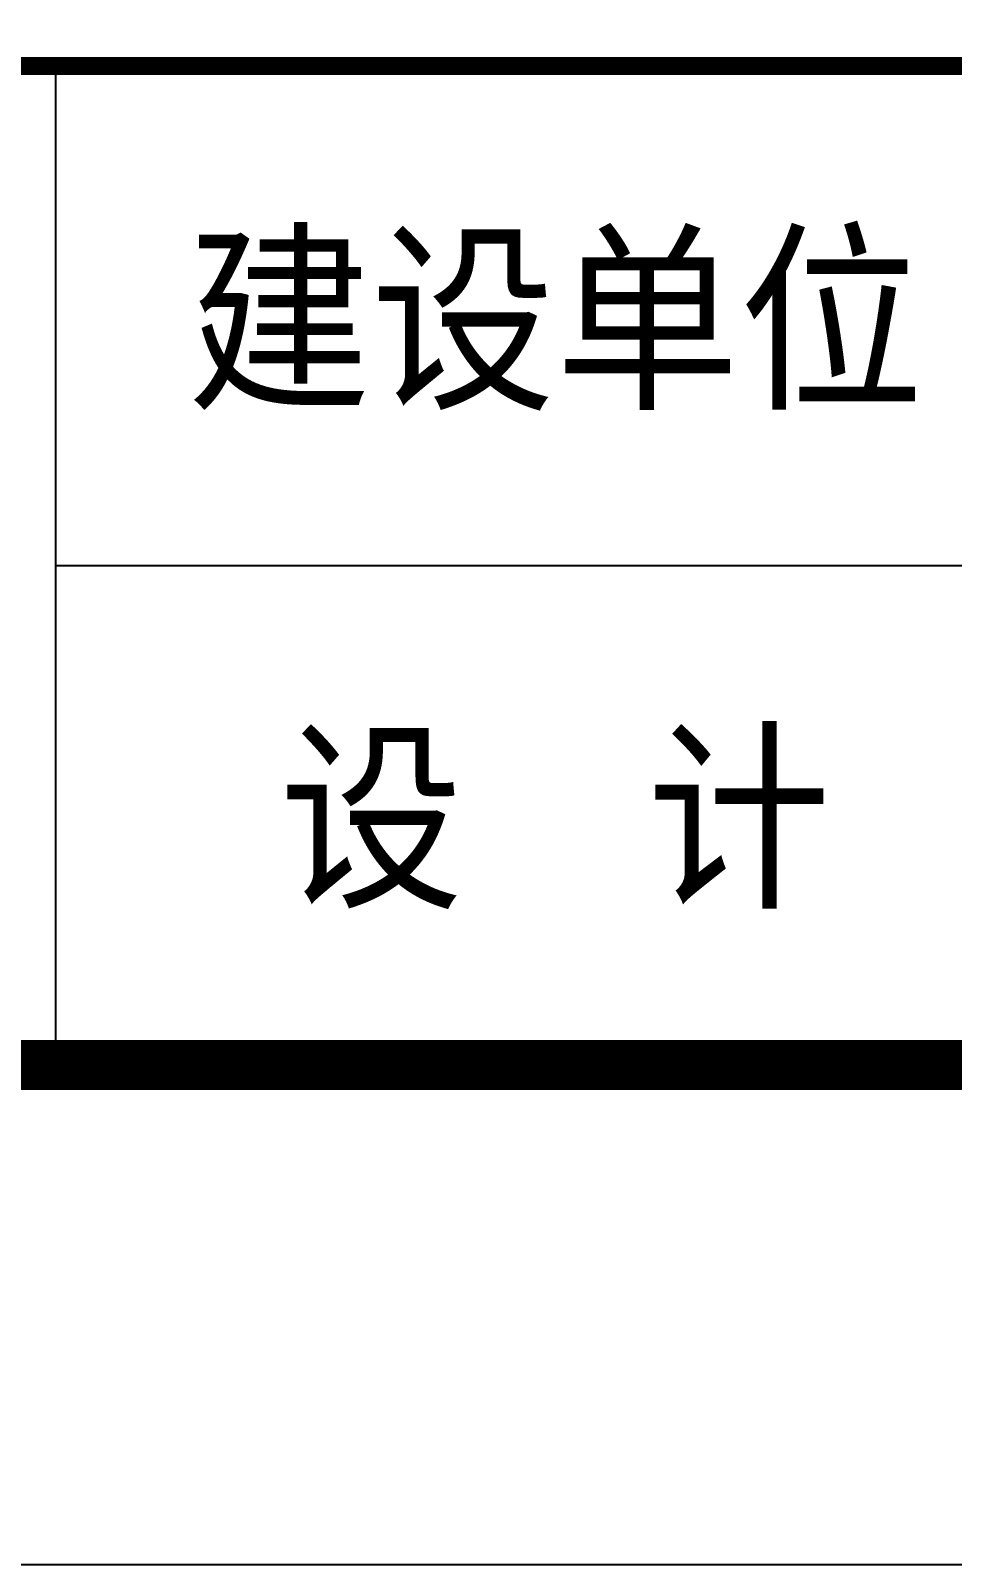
# Model space of a CAD drawing. Extents: x 43627 to 1359545, y -692302 to -50983.
# Drawn here: x 374031 to 375876, y -501058 to -497988 of the extents above; entities that cross this region are included whole.
import ezdxf
from ezdxf.enums import TextEntityAlignment as Align

# ---------------------------------------------------------------- set-up
doc = ezdxf.new("R2010")
doc.units = 0
doc.header["$LTSCALE"] = 1000
doc.header["$MEASUREMENT"] = 0
for name, color, linetype in [('tuqian_neibu_pl', 7, 'Continuous'), ('图签目录', 255, 'Continuous'), ('标准图签', 7, 'Continuous')]:
    doc.layers.add(name, color=color, linetype=linetype)
doc.styles.get("Standard").update_dxf_attribs({"font": 'gbenor.shx', "bigfont": 'gbcbig.shx'})
doc.styles.add('宋体', font='宋体.ttf', dxfattribs={"width": 0.8})

# ---------------------------------------------------------------- blocks, each defined once
blk = doc.blocks.new('ztwj04')
for p, q in [((59500, 3000), (59500, 1000)), ((59500, 2000), (88100, 2000))]:
    blk.add_line(p, q)
at = {"const_width": 35.9}
blk.add_lwpolyline([(49100, 3000), (88100, 3000)], dxfattribs=at)
at = {"layer": 'tuqian_neibu_pl'}
blk.add_lwpolyline([(89100, 0), (89100, 42000), (0, 42000), (0, 0)], close=True, dxfattribs=at)
at = {"layer": 'tuqian_neibu_pl', "const_width": 100}
blk.add_lwpolyline([(88100, 1000), (88100, 41000), (1000, 41000), (1000, 1000)], close=True, dxfattribs=at)
at = {"style": '宋体', "width": 0.9}
for s, p in [('建设单位', (60500, 2500)), ('设  计', (60500, 1500))]:
    blk.add_text(s, height=300, rotation=360, dxfattribs=at).set_placement(p, align=Align.MIDDLE)
at = {"layer": '图签目录', "style": '宋体', "width": 0.8}
for tag, p in [('图纸编号', (86808.3, 2513)), ('图纸时间', (78625.4, 1527.6)), ('设计号', (82500, 1500))]:
    blk.add_attdef(tag, text='', height=300, dxfattribs=at).set_placement(p, align=Align.MIDDLE)
at = {"layer": '图签目录', "lineweight": 30, "width": 0.8, "flags": 104}
for tag, p in [('工程名称', (72500, 2492)), ('图纸名称', (80500, 2500)), ('建设单位', (64500, 2466.4))]:
    blk.add_attdef(tag, text='', height=300, dxfattribs=at).set_placement(p, align=Align.MIDDLE_CENTER)
at = {"layer": '图签目录', "style": '宋体', "width": 0.8}
for tag, p in [('65', (84496.6, 1364.2)), ('3', (86796.8, 1346.9))]:
    blk.add_attdef(tag, text='', height=300, dxfattribs=at).set_placement(p, align=Align.CENTER)

msp = doc.modelspace()

# ---------------------------------------------------------------- block references
at = {"layer": '标准图签'}
msp.add_blockref('ztwj04', (314580.7, -501058.2), dxfattribs=at)

doc.saveas('drawing.dxf')
